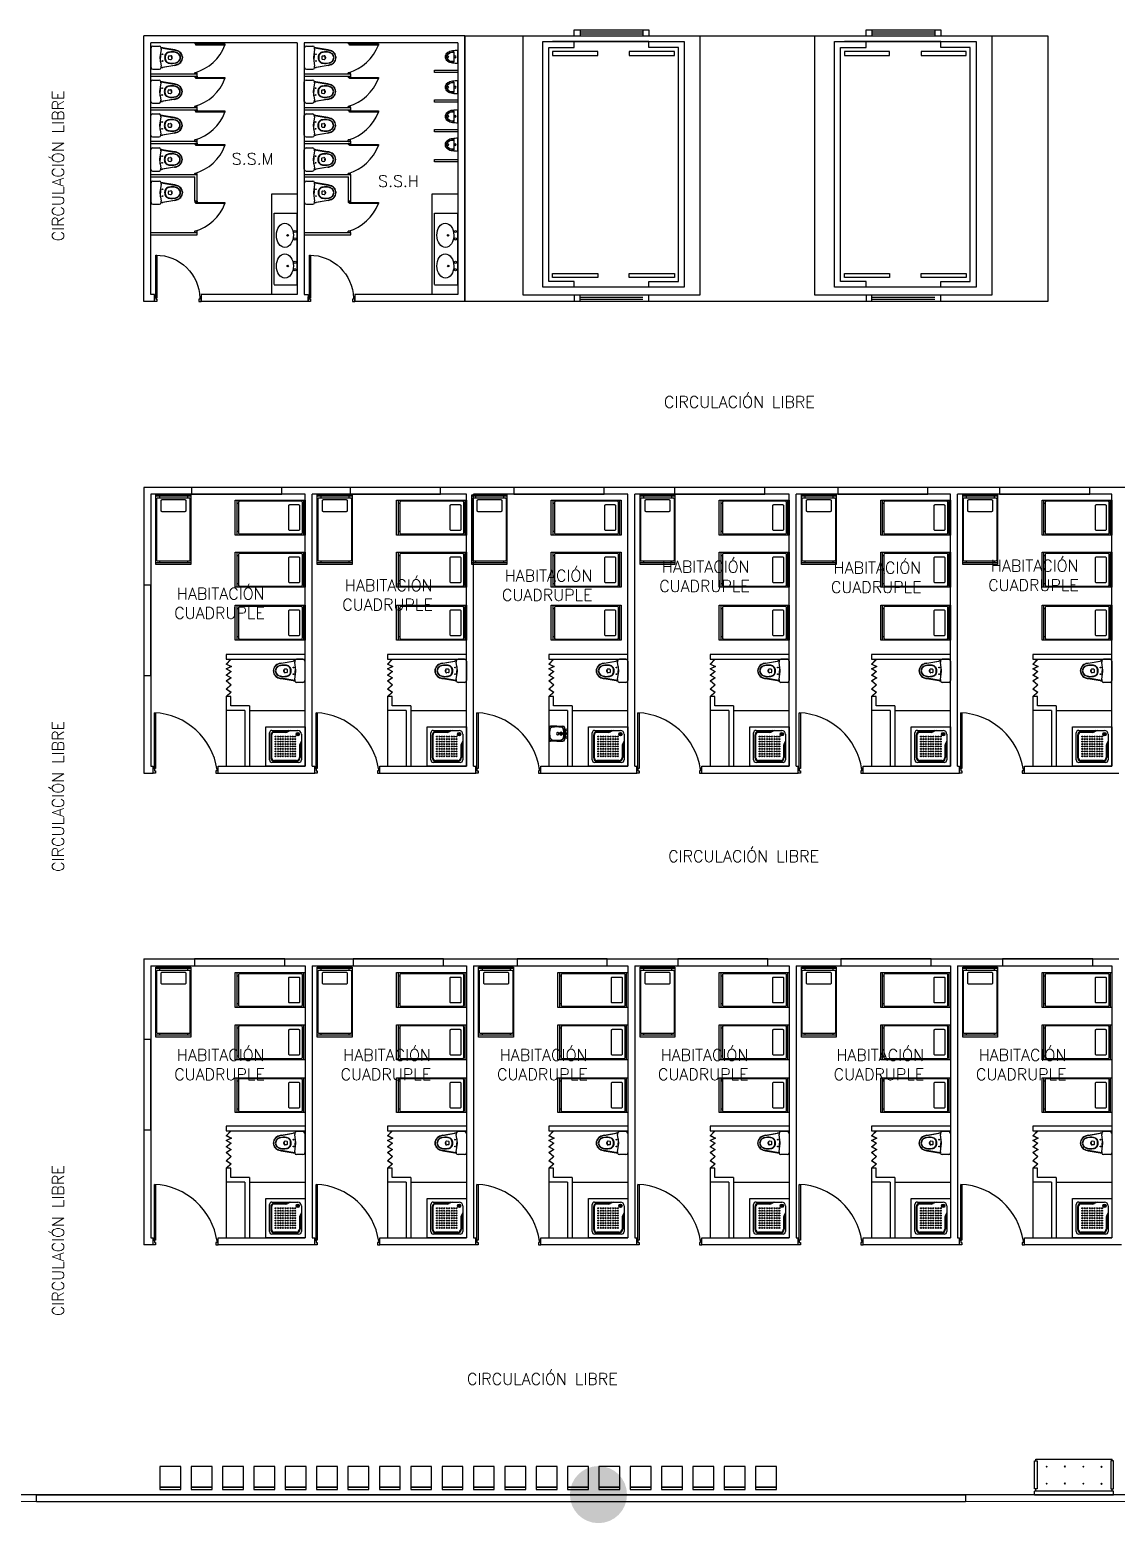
# Model space of a CAD drawing. Header units: metres. Extents: x -24 to 527, y -154 to 95.
# Drawn here: x 142.33 to 165.71, y -107.07 to -74.93 of the extents above; entities that cross this region are included whole.
import ezdxf

# ---------------------------------------------------------------- set-up
doc = ezdxf.new("R2010")
doc.units = ezdxf.units.M
doc.header["$MEASUREMENT"] = 0
doc.layers.add('a_sh_aparatos', color=4, linetype='Continuous', lineweight=18)
doc.layers.add('EQUIPO', color=1, linetype='Continuous', lineweight=0)
for name, color, linetype in [('ALMACEN', 10, 'Continuous'), ('AN-TEXTO', 3, 'Continuous'), ('AR-ASCENSOR', 4, 'Continuous'), ('AR-MOBILIRIO', 1, 'Continuous'), ('AR-MUROS', 6, 'Continuous'), ('AR-PUERTAS', 2, 'Continuous'), ('AR-VENTANAS', 2, 'Continuous'), ('S.H.', 2, 'Continuous'), ('Sanitarios', 2, 'Continuous')]:
    doc.layers.add(name, color=color, linetype=linetype)
doc.styles.add('REGULAR-2.5', font='romans.shx', dxfattribs={"height": 2.5})

# ---------------------------------------------------------------- blocks, each defined once
blk = doc.blocks.new('AR-ASCENSOR 2')
at = {"layer": 'AR-ASCENSOR'}
for p, q in [((-2, 0.3), (1.8, 0.3)), ((-1.7, 0.6), (-1.7, 0.3)), ((-1.7, 0.5), (1.5, 0.5)), ((-1.7, 0.4), (1.5, 0.4)), ((1.5, 0.6), (1.5, 0.3)), ((-1.7, -13.2), (-1.7, -12.9)), ((-1.7, -13), (1.5, -13)), ((-1.7, -13.1), (1.5, -13.1))]:
    blk.add_line(p, q, dxfattribs=at)
for points in [[(-2, -12.9), (-4.6, -12.9), (-4.6, 0.3), (-2, 0.3), (-2, 0.6), (1.8, 0.6), (1.8, 0.3), (4.4, 0.3), (4.4, -12.9), (1.8, -12.9)], [(-3.6, 0), (3.6, 0), (3.6, -12.5), (-3.6, -12.5)], [(-3.1, -0.5), (-3.1, -0.7), (-0.8, -0.7), (-0.8, -0.5)], [(0.8, -0.5), (0.8, -0.7), (3.1, -0.7), (3.1, -0.5)], [(-3.1, -11.8), (-0.8, -11.8), (-0.8, -12), (-3.1, -12)], [(0.8, -11.8), (3.1, -11.8), (3.1, -12), (0.8, -12)]]:
    blk.add_lwpolyline(points, close=True, dxfattribs=at)
for points in [[(-2, -12.5), (-2, -12.2), (-3.3, -12.2), (-3.3, -0.3), (-2, -0.3), (-2, 0)], [(1.8, -12.5), (1.8, -12.2), (3.3, -12.2), (3.3, -0.3), (1.8, -0.3), (1.8, 0), (-3.1, 0)], [(-2, -12.9), (-2, -13.2), (1.8, -13.2), (1.8, -12.9)]]:
    blk.add_lwpolyline(points, dxfattribs=at)
blk = doc.blocks.new('31643339')
at = {"layer": 'AR-MOBILIRIO'}
for p, q in [((0.038, 0.5), (0.038, -0.5)), ((1.95, 0.5), (1.95, -0.5)), ((0.038, 0.4), (0.087, 0.4)), ((1.9, 0.4), (1.95, 0.4)), ((0.038, -0.4), (0.087, -0.4)), ((1.9, -0.4), (1.95, -0.4))]:
    blk.add_line(p, q, dxfattribs=at)
blk.add_lwpolyline([(0, -0.5), (0, 0.5), (2, 0.5), (2, -0.5)], close=True, dxfattribs=at)
for points in [[(1.87, 0.475, -0.414214), (1.9, 0.445), (1.9, -0.445, -0.414214), (1.87, -0.475), (0.117, -0.475, -0.414214), (0.087, -0.445), (0.087, 0.445, -0.414214), (0.117, 0.475)], [(0.15, -0.332, 0.414214), (0.18, -0.362), (0.447, -0.362, 0.414214), (0.477, -0.332), (0.477, 0.333, 0.414214), (0.447, 0.363), (0.18, 0.363, 0.414214), (0.15, 0.333)]]:
    blk.add_lwpolyline(points, format="xyb", close=True, dxfattribs=at)
blk = doc.blocks.new('AR-PUERTA 2')
at = {"layer": 'AR-PUERTAS', "linetype": 'Continuous'}
for points in [[(-1.354, -0.058), (-1.354, -0.008), (-1.329, -0.008), (-1.329, 0.042), (-1.379, 0.042), (-1.379, -0.058)], [(-0.029, -0.008), (-0.029, 0.042), (0.021, 0.042), (0.021, -0.058), (-0.004, -0.058), (-0.004, -0.008)], [(-0.004, -0.058), (-0.004, -1.258), (-0.029, -1.258), (-0.029, -0.058)]]:
    blk.add_lwpolyline(points, close=True, dxfattribs=at)
blk.add_arc((0.061, 0.169), 1.428, 188.1236, 267.3924, dxfattribs=at)
blk = doc.blocks.new('silla')
for points in [[(-0.225, -0.023), (0.225, -0.023), (0.225, 0.023), (-0.225, 0.023)], [(-0.225, -0.473), (0.225, -0.473), (0.225, -0.023), (-0.225, -0.023)]]:
    blk.add_lwpolyline(points, close=True)
blk = doc.blocks.new('*U139')
at = {"layer": 'AR-MOBILIRIO', "rotation": 90}
blk.add_blockref('silla', (-0.225, 0), dxfattribs=at)
blk = doc.blocks.new('*U140')
at = {"layer": 'AR-MUROS', "color": 0, "linetype": 'ByBlock', "lineweight": -2}
for p in [(0, 12.825), (0, 12.15), (0, 11.475), (0, 10.8), (0, 10.125), (0, 9.45), (0, 8.775), (0, 8.1), (0, 7.425), (0, 6.75), (0, 6.075), (0, 5.4), (0, 4.725), (0, 4.05), (0, 3.375), (0, 2.7), (0, 2.025), (0, 1.35), (0, 0.675), (0, 0)]:
    blk.add_blockref('*U139', p, dxfattribs=at)
blk = doc.blocks.new('AR-PUERTA 1')
at = {"layer": 'AR-PUERTAS', "linetype": 'Continuous'}
for points in [[(0.954, 0.033), (0.954, 0.958), (0.929, 0.958), (0.929, 0.033)], [(0.004, 0.058), (0.004, 0.008), (0.029, 0.008), (0.029, -0.042), (-0.021, -0.042), (-0.021, 0.058)], [(0.929, 0.008), (0.929, -0.042), (0.979, -0.042), (0.979, 0.058), (0.954, 0.058), (0.954, 0.008)]]:
    blk.add_lwpolyline(points, close=True, dxfattribs=at)
blk.add_arc((0.954, 0.008), 0.949, 89.9989, 178.4932, dxfattribs=at)
blk = doc.blocks.new('AR-PUERTA DE BAÑOS')
at = {"layer": 'AR-PUERTAS', "linetype": 'Continuous'}
for p, q in [((1106.12, 652.977), (1106.17, 652.977)), ((1106.12, 652.977), (1106.12, 652.952)), ((1106.17, 652.952), (1106.12, 652.952)), ((1106.17, 652.977), (1106.17, 652.952)), ((1106.17, 652.33), (1106.12, 652.33)), ((1106.12, 652.305), (1106.12, 652.33)), ((1106.12, 652.305), (1106.17, 652.305)), ((1106.17, 652.305), (1106.17, 652.33))]:
    blk.add_line(p, q, dxfattribs=at)
blk.add_lwpolyline([(1106.145, 652.952), (1106.768, 652.952), (1106.768, 652.927), (1106.145, 652.927)], close=True, dxfattribs=at)
blk.add_arc((1105.848, 653.275), 0.983, 286.0894, 339.29, dxfattribs=at)
blk = doc.blocks.new('mueb')
at = {"layer": 'AR-MOBILIRIO'}
for p, q in [((354.197, 187.284), (354.197, 187.21)), ((355.897, 187.284), (354.197, 187.284)), ((354.197, 187.21), (355.897, 187.21)), ((354.251, 187.161), (354.197, 187.161)), ((354.197, 187.161), (354.197, 186.556)), ((354.224, 187.21), (354.224, 187.161)), ((354.251, 186.556), (354.251, 187.161)), ((354.468, 187.058), (354.444, 187.033)), ((354.468, 187.033), (354.444, 187.058)), ((354.859, 187.058), (354.834, 187.033)), ((354.859, 187.033), (354.834, 187.058)), ((355.232, 187.033), (355.257, 187.058)), ((355.232, 187.058), (355.257, 187.033)), ((355.623, 187.033), (355.647, 187.058)), ((355.623, 187.058), (355.647, 187.033)), ((355.842, 187.161), (355.897, 187.161)), ((355.842, 186.556), (355.842, 187.161)), ((355.87, 187.21), (355.87, 187.161)), ((355.897, 187.284), (355.897, 187.21)), ((355.897, 187.161), (355.897, 186.556)), ((354.197, 186.556), (354.251, 186.556)), ((354.197, 186.556), (354.251, 186.556)), ((354.224, 186.556), (354.224, 186.52)), ((354.224, 186.556), (354.224, 186.52)), ((355.87, 186.52), (354.224, 186.52)), ((354.468, 186.67), (354.444, 186.695)), ((354.468, 186.695), (354.444, 186.67)), ((354.859, 186.695), (354.834, 186.67)), ((354.859, 186.67), (354.834, 186.695)), ((355.232, 186.67), (355.257, 186.695)), ((355.232, 186.695), (355.257, 186.67)), ((355.623, 186.695), (355.647, 186.67)), ((355.623, 186.67), (355.647, 186.695)), ((355.897, 186.556), (355.842, 186.556)), ((355.87, 186.556), (355.87, 186.52))]:
    blk.add_line(p, q, dxfattribs=at)
blk = doc.blocks.new('LAVATORIO2 POZAS')
at = {"layer": 'AR-MOBILIRIO'}
for p, q in [((346.512, 176.233), (346.512, 176.967)), ((346.512, 176.967), (347.012, 176.967)), ((347.012, 175.428), (347.012, 176.967)), ((346.512, 175.433), (346.512, 176.233)), ((346.512, 175.428), (347.012, 175.428))]:
    blk.add_line(p, q, dxfattribs=at)
for centre, radius in [((346.805, 176.492), 0.0161), ((346.964, 176.575), 0.0226), ((346.964, 176.415), 0.0226), ((346.808, 175.832), 0.0161), ((346.964, 175.913), 0.0226), ((346.964, 175.753), 0.0226)]:
    blk.add_circle(centre, radius, dxfattribs=at)
for centre in [(346.746, 176.495), (346.746, 175.833)]:
    blk.add_ellipse(centre, major_axis=(-0.002, 0.261), ratio=0.699963, dxfattribs=at)
blk = doc.blocks.new('1p-toppiece')
at = {"layer": 'AR-MOBILIRIO'}
for p, q in [((-0.532, 0.174), (-0.265, 0.22)), ((-0.232, 0.219), (-0.531, 0.169)), ((-0.485, 0.003), (-0.485, 0.003)), ((-0.485, 0.003), (-0.485, 0.003)), ((-0.485, 0.003), (-0.485, 0.003)), ((-0.485, 0.003), (-0.485, 0.003)), ((-0.485, 0.003), (-0.485, 0.003)), ((-0.485, 0.003), (-0.485, 0.003)), ((-0.485, 0.003), (-0.485, 0.003)), ((-0.485, 0.003), (-0.485, 0.003)), ((-0.406, 0.039), (-0.443, 0.044)), ((-0.232, 0.22), (-0.232, 0.195)), ((-0.205, 0.008), (-0.232, 0.195)), ((-0.218, 0.098), (-0.218, 0.003)), ((-0.218, -0.093), (-0.218, 0.003)), ((-0.047, 0.26), (-0.192, 0.26)), ((-0.007, 0.22), (-0.007, -0.214)), ((-0.532, -0.169), (-0.265, -0.215)), ((-0.232, -0.214), (-0.531, -0.163)), ((-0.406, -0.034), (-0.443, -0.039)), ((-0.232, -0.189), (-0.205, -0.003)), ((-0.232, -0.189), (-0.232, -0.214)), ((-0.047, -0.254), (-0.192, -0.254))]:
    blk.add_line(p, q, dxfattribs=at)
blk.add_lwpolyline([(-0.467, -0.009, 0.139005), (-0.464, -0.009, 0.107089), (-0.461, -0.006, 0.080212), (-0.46, -0.002, 0.06796), (-0.459, 0.003, 0.06796), (-0.46, 0.007, 0.080212), (-0.461, 0.011, 0.107089), (-0.464, 0.014, 0.139005), (-0.467, 0.015, 0.139005), (-0.47, 0.014, 0.107089), (-0.473, 0.011, 0.080212), (-0.474, 0.007, 0.06796), (-0.475, 0.003, 0.06796), (-0.474, -0.002, 0.080212), (-0.473, -0.006, 0.107089), (-0.47, -0.009, 0.139005)], format="xyb", close=True, dxfattribs=at)
for centre in [(-0.26, 0.078), (-0.26, -0.072)]:
    blk.add_circle(centre, 0.008, dxfattribs=at)
for centre, radius, start, end in [((-0.545, -0.004), 0.165, 137.5273, 177.8064), ((-0.545, 0.009), 0.165, 182.1936, 222.4727), ((-0.545, -0.004), 0.159, 137.1746, 177.7477), ((-0.545, 0.009), 0.159, 182.2523, 222.8254), ((-0.518, -0.034), 0.206, 106.927, 136.493), ((-0.541, -0.003), 0.122, 134.1142, 177.24), ((-0.541, 0.008), 0.122, 182.76, 225.8858), ((-0.518, -0.034), 0.2, 106.5054, 136.1127), ((-0.541, -0.003), 0.115, 133.4423, 177.1285), ((-0.541, 0.008), 0.115, 182.8715, 226.5577), ((-0.519, -0.031), 0.157, 102.7254, 132.8308), ((-0.52, -0.03), 0.15, 101.8667, 132.1155), ((-0.482, -0.117), 0.296, 99.7929, 108.8085), ((-0.482, -0.12), 0.292, 99.5848, 108.4322), ((-0.482, -0.148), 0.279, 90.6669, 104.9929), ((-0.482, -0.156), 0.281, 90.6819, 104.1933), ((-0.474, -0.297), 0.428, 81.7587, 91.4179), ((-0.488, -0.362), 0.487, 81.705, 89.6761), ((-0.434, 0.003), 0.0456, 126.1832, 180), ((-0.434, 0.003), 0.0456, 180, 233.8168), ((-0.447, 0.019), 0.025, 82.2348, 126.1832), ((-0.434, -0.002), 0.123, 44.007, 82.2929), ((-0.431, -0.004), 0.132, 44.3018, 82.295), ((-0.408, 0.024), 0.015, 13.7696, 82.2348), ((-0.495, 0.003), 0.105, 0, 13.7696), ((-0.495, 0.003), 0.105, 346.2304, 0), ((-0.46, 0.006), 0.138, 358.6352, 34.0042), ((-0.46, -0.001), 0.138, 325.9958, 1.3648), ((-0.441, 0.008), 0.132, 357.4666, 37.446), ((-0.441, -0.003), 0.132, 322.554, 2.5334), ((-0.24, 0.073), 0.15, 87.0389, 99.7929), ((-0.192, 0.22), 0.04, 90, 180), ((-0.244, 0.003), 0.04, 351.6776, 8.3142), ((-0.047, 0.22), 0.04, 0, 90), ((-0.518, 0.039), 0.206, 223.507, 253.073), ((-0.518, 0.039), 0.2, 223.8873, 253.4946), ((-0.519, 0.036), 0.157, 227.1692, 257.2746), ((-0.52, 0.036), 0.15, 227.8845, 258.1333), ((-0.482, 0.122), 0.296, 251.1915, 260.2071), ((-0.482, 0.125), 0.292, 251.5678, 260.4152), ((-0.482, 0.153), 0.279, 255.0071, 269.3331), ((-0.482, 0.161), 0.281, 255.8067, 269.3181), ((-0.488, 0.368), 0.487, 270.3239, 278.295), ((-0.474, 0.302), 0.428, 268.5821, 278.2413), ((-0.447, -0.014), 0.025, 233.8168, 277.7652), ((-0.434, 0.007), 0.123, 277.7071, 315.993), ((-0.431, 0.009), 0.132, 277.705, 315.6982), ((-0.408, -0.019), 0.015, 277.7652, 346.2304), ((-0.24, -0.067), 0.15, 260.2071, 272.966), ((-0.192, -0.214), 0.04, 180, 270), ((-0.047, -0.214), 0.04, 270, 360)]:
    blk.add_arc(centre, radius, start, end, dxfattribs=at)
blk = doc.blocks.new('UR-UR')
at = {"layer": 'AR-MOBILIRIO'}
blk.add_line((-0.145, 0), (0.145, 0), dxfattribs=at)
blk.add_circle((0, -0.05), 0.0175, dxfattribs=at)
for centre, radius, start, end in [((1.254, 0.053), 1.4, 182.1803, 186.902), ((0.083, -0.089), 0.22, 186.902, 214.3731), ((-0.105, -0.111), 0.025, 96.1787, 179.6284), ((0, -1.08), 1, 90, 96.1787), ((-0.08, -0.108), 0.025, 94.7005, 178.5474), ((0.055, -0.112), 0.16, 178.5474, 216.6603), ((0.04, -0.12), 0.14, 170.4634, 186.3292), ((0, -0.124), 0.1, 186.3292, 270), ((0, -0.145), 0.12, 214.3731, 270), ((-0.049, -0.105), 0.05, 162.6845, 170.4634), ((0, -0.155), 0.09, 215.476, 270), ((0, -0.225), 0.025, 90, 170.5862), ((0, -1.08), 1, 83.8213, 90), ((0, -0.124), 0.1, 270, 353.6708), ((0, -0.225), 0.025, 9.4138, 90), ((0, -0.155), 0.09, 270, 324.524), ((0, -0.145), 0.12, 270, 325.6269), ((-0.055, -0.112), 0.16, 323.3397, 1.4526), ((0.08, -0.108), 0.025, 1.4526, 85.2995), ((0.049, -0.105), 0.05, 9.5366, 17.3155), ((-0.04, -0.12), 0.14, 353.6708, 9.5366), ((-0.083, -0.089), 0.22, 325.6269, 353.098), ((0.105, -0.111), 0.025, 0.3716, 83.8213), ((-1.254, 0.053), 1.4, 353.098, 357.8197)]:
    blk.add_arc(centre, radius, start, end, dxfattribs=at)
blk = doc.blocks.new('AR-PUERTA ACORDION')
at = {"layer": 'AR-PUERTAS'}
blk.add_lwpolyline([(-0.386, 0.049), (-0.288, -0.046), (-0.235, 0.057), (-0.185, -0.044), (-0.129, 0.054), (-0.046, -0.045), (0.01, 0.056), (0.073, -0.046), (0.158, 0.053), (0.252, -0.046), (0.317, 0.054), (0.41, -0.047), (0.41, -0.054), (0.318, 0.046), (0.253, -0.054), (0.158, 0.046), (0.072, -0.054), (0.01, 0.046), (-0.045, -0.054), (-0.128, 0.046), (-0.185, -0.054), (-0.235, 0.046), (-0.287, -0.054), (-0.39, 0.046)], close=True, dxfattribs=at)
blk = doc.blocks.new('A$C374E0E50')
at = {"layer": 'AR-MOBILIRIO', "ltscale": 0.5}
for p, q in [((0.1, 0), (-0.1, 0)), ((-0.196, -0.276), (-0.196, -0.115)), ((-0.196, -0.276), (-0.196, -0.436)), ((-0.186, -0.276), (-0.186, -0.115)), ((-0.186, -0.276), (-0.186, -0.436)), ((-0.156, -0.075), (-0.015, -0.075)), ((-0.156, -0.085), (-0.015, -0.085)), ((-0.015, -0.05), (-0.1, -0.05)), ((-0.015, -0.025), (-0.015, -0.222)), ((0.015, -0.025), (0.015, -0.222)), ((0.1, -0.05), (0.015, -0.05)), ((0.015, -0.075), (0.156, -0.075)), ((0.015, -0.085), (0.156, -0.085)), ((0.186, -0.276), (0.186, -0.115)), ((0.186, -0.276), (0.186, -0.436)), ((0.196, -0.276), (0.196, -0.115)), ((0.196, -0.276), (0.196, -0.436)), ((-0.156, -0.466), (0.156, -0.466)), ((-0.156, -0.476), (0.156, -0.476))]:
    blk.add_line(p, q, dxfattribs=at)
for centre in [(-0.1, -0.025), (0.1, -0.025)]:
    blk.add_circle(centre, 0.025, dxfattribs=at)
for centre, radius, start, end in [((-0.156, -0.115), 0.04, 90, 180), ((-0.156, -0.115), 0.03, 90, 180), ((0.579, -0.276), 0.75, 171.3003, 188.6997), ((-0.089, -0.173), 0.075, 97.2543, 171.3003), ((-0.003, -0.843), 0.75, 90.8855, 97.2543), ((0, -0.162), 0.038, 113.2496, 246.7504), ((0, -0.25), 0.03, 119.582, 60.418), ((0, -0.162), 0.0275, 123.0557, 236.9443), ((0, -0.025), 0.015, 0, 180), ((0, -0.222), 0.015, 180, 0), ((-0.003, -0.843), 0.75, 82.3964, 88.5935), ((0, -0.162), 0.038, 293.2496, 66.7504), ((0, -0.162), 0.0275, 303.0557, 56.9443), ((0.086, -0.174), 0.075, 8.654, 82.3964), ((0.156, -0.115), 0.04, 0, 90), ((0.156, -0.115), 0.03, 0, 90), ((-0.581, -0.276), 0.75, 351.346, 8.654), ((-0.156, -0.436), 0.04, 180, 270), ((-0.156, -0.436), 0.03, 180, 270), ((-0.089, -0.378), 0.075, 188.6997, 262.7457), ((-0.003, 0.292), 0.75, 262.7457, 270), ((-0.003, 0.292), 0.75, 270, 277.6036), ((0.086, -0.377), 0.075, 277.6036, 351.346), ((0.156, -0.436), 0.03, 269.9651, 0), ((0.156, -0.436), 0.04, 270, 0)]:
    blk.add_arc(centre, radius, start, end, dxfattribs=at)
blk = doc.blocks.new('A$C05366594')
at = {"layer": 'AR-MOBILIRIO', "linetype": 'Continuous'}
for p, q in [((0, 0), (0, 0.72)), ((0, 0.72), (0.72, 0.72)), ((0.068, 0.113), (0.068, 0.608)), ((0.09, 0.563), (0.09, 0.158)), ((0.113, 0.653), (0.585, 0.653)), ((0.367, 0.63), (0.158, 0.63)), ((0.428, 0.653), (0.397, 0.637)), ((0.653, 0.585), (0.653, 0.113)), ((0.72, 0.72), (0.72, 0)), ((0.63, 0.367), (0.63, 0.158)), ((0.653, 0.428), (0.637, 0.397)), ((0.72, 0), (0, 0)), ((0.608, 0.068), (0.113, 0.068)), ((0.563, 0.09), (0.158, 0.09))]:
    blk.add_line(p, q, dxfattribs=at)
at = {"layer": 'AR-MOBILIRIO', "color": 250}
for p, q in [((0.104, 0.563), (0.104, 0.158)), ((0.367, 0.617), (0.158, 0.617)), ((0.458, 0.653), (0.403, 0.625)), ((0.617, 0.367), (0.617, 0.158)), ((0.653, 0.458), (0.625, 0.403)), ((0.563, 0.104), (0.158, 0.104))]:
    blk.add_line(p, q, dxfattribs=at)
at = {"layer": 'AR-MOBILIRIO', "linetype": 'Continuous'}
for centre, major_axis, start_param, end_param in [((0.113, 0.608), (0.0318, 0.0318), 0.785398, 2.356194), ((0.158, 0.563), (0.0477, 0.0477), 0.785398, 2.356194), ((0.367, 0.698), (0.0477, 0.0477), 3.926991, 4.390638), ((0.585, 0.585), (0.0477, 0.0477), 5.497787, 7.068583), ((0.698, 0.367), (-0.0477, 0.0477), 0.321751, 0.785398), ((0.113, 0.113), (-0.0318, 0.0318), 0.785398, 2.356194), ((0.158, 0.158), (-0.0477, 0.0477), 0.785398, 2.356194), ((0.158, 0.158), (-0.0477, 0.0477), 0.785398, 2.356194), ((0.563, 0.158), (0.0477, 0.0477), 3.926991, 5.497787), ((0.608, 0.113), (-0.0318, 0.0318), 2.356194, 3.926991)]:
    blk.add_ellipse(centre, major_axis=major_axis, ratio=1, start_param=start_param, end_param=end_param, dxfattribs=at)
at = {"layer": 'AR-MOBILIRIO', "color": 250}
for centre, major_axis, start_param, end_param in [((0.158, 0.563), (-0.0382, 0.0382), -0.785398, 0.785398), ((0.18, 0.54), (-0.00636, 0.00636), -0.785398, 5.497787), ((0.225, 0.54), (0.00636, 0.00636), 0.785398, 7.068583), ((0.27, 0.54), (0.00636, 0.00636), 0.785398, 7.068583), ((0.315, 0.54), (-0.00636, 0.00636), -0.785398, 5.497787), ((0.36, 0.54), (-0.00636, 0.00636), -0.785398, 5.497787), ((0.367, 0.698), (0.0573, 0.0573), 3.926991, 4.390638), ((0.405, 0.54), (-0.00636, 0.00636), -0.785398, 5.497787), ((0.45, 0.54), (0.00636, 0.00636), 0.785398, 7.068583), ((0.495, 0.54), (0.00636, 0.00636), 0.785398, 7.068583), ((0.54, 0.54), (-0.00636, 0.00636), -0.785398, 5.497787), ((0.585, 0.585), (0.0223, 0.0223), 0.785398, 7.068583), ((0.585, 0.585), (-0.00955, 0.00955), -0.785398, 5.497787), ((0.576, 0.585), (0.00286, 0.00286), 0.785398, 7.068583), ((0.581, 0.592), (0.00286, 0.00286), 0.785398, 7.068583), ((0.581, 0.578), (0.00286, 0.00286), 0.785398, 7.068583), ((0.589, 0.592), (0.00286, 0.00286), 0.785398, 7.068583), ((0.589, 0.578), (0.00286, 0.00286), 0.785398, 7.068583), ((0.594, 0.585), (0.00286, 0.00286), 0.785398, 7.068583), ((0.18, 0.495), (-0.00636, 0.00636), -0.785398, 5.497787), ((0.18, 0.45), (-0.00636, 0.00636), -0.785398, 5.497787), ((0.18, 0.405), (-0.00636, 0.00636), -0.785398, 5.497787), ((0.18, 0.36), (-0.00636, 0.00636), -0.785398, 5.497787), ((0.18, 0.315), (-0.00636, 0.00636), -0.785398, 5.497787), ((0.18, 0.27), (-0.00636, 0.00636), -0.785398, 5.497787), ((0.225, 0.495), (0.00636, 0.00636), 0.785398, 7.068583), ((0.225, 0.45), (0.00636, 0.00636), 0.785398, 7.068583), ((0.225, 0.405), (0.00636, 0.00636), 0.785398, 7.068583), ((0.225, 0.36), (0.00636, 0.00636), 0.785398, 7.068583), ((0.225, 0.315), (0.00636, 0.00636), 0.785398, 7.068583), ((0.225, 0.27), (0.00636, 0.00636), 0.785398, 7.068583), ((0.27, 0.495), (0.00636, 0.00636), 0.785398, 7.068583), ((0.27, 0.45), (0.00636, 0.00636), 0.785398, 7.068583), ((0.27, 0.405), (0.00636, 0.00636), 0.785398, 7.068583), ((0.27, 0.36), (0.00636, 0.00636), 0.785398, 7.068583), ((0.27, 0.315), (0.00636, 0.00636), 0.785398, 7.068583), ((0.27, 0.27), (0.00636, 0.00636), 0.785398, 7.068583), ((0.315, 0.495), (-0.00636, 0.00636), -0.785398, 5.497787), ((0.315, 0.45), (-0.00636, 0.00636), -0.785398, 5.497787), ((0.315, 0.36), (-0.00636, 0.00636), -0.785398, 5.497787), ((0.315, 0.315), (-0.00636, 0.00636), -0.785398, 5.497787), ((0.315, 0.27), (-0.00636, 0.00636), -0.785398, 5.497787), ((0.315, 0.405), (-0.00636, 0.00636), -0.785398, 5.497787), ((0.36, 0.495), (-0.00636, 0.00636), -0.785398, 5.497787), ((0.36, 0.45), (-0.00636, 0.00636), -0.785398, 5.497787), ((0.36, 0.405), (-0.00636, 0.00636), -0.785398, 5.497787), ((0.36, 0.36), (-0.00636, 0.00636), -0.785398, 5.497787), ((0.36, 0.315), (-0.00636, 0.00636), -0.785398, 5.497787), ((0.36, 0.27), (-0.00636, 0.00636), -0.785398, 5.497787), ((0.405, 0.495), (-0.00636, 0.00636), -0.785398, 5.497787), ((0.405, 0.45), (-0.00636, 0.00636), -0.785398, 5.497787), ((0.405, 0.405), (-0.00636, 0.00636), -0.785398, 5.497787), ((0.405, 0.36), (-0.00636, 0.00636), -0.785398, 5.497787), ((0.405, 0.315), (-0.00636, 0.00636), -0.785398, 5.497787), ((0.405, 0.27), (-0.00636, 0.00636), -0.785398, 5.497787), ((0.45, 0.495), (0.00636, 0.00636), 0.785398, 7.068583), ((0.45, 0.45), (0.00636, 0.00636), 0.785398, 7.068583), ((0.45, 0.405), (0.00636, 0.00636), 0.785398, 7.068583), ((0.45, 0.36), (0.00636, 0.00636), 0.785398, 7.068583), ((0.45, 0.315), (0.00636, 0.00636), 0.785398, 7.068583), ((0.45, 0.27), (0.00636, 0.00636), 0.785398, 7.068583), ((0.495, 0.495), (0.00636, 0.00636), 0.785398, 7.068583), ((0.495, 0.45), (0.00636, 0.00636), 0.785398, 7.068583), ((0.495, 0.405), (0.00636, 0.00636), 0.785398, 7.068583), ((0.495, 0.36), (0.00636, 0.00636), 0.785398, 7.068583), ((0.495, 0.315), (0.00636, 0.00636), 0.785398, 7.068583), ((0.495, 0.27), (0.00636, 0.00636), 0.785398, 7.068583), ((0.54, 0.495), (-0.00636, 0.00636), -0.785398, 5.497787), ((0.54, 0.45), (-0.00636, 0.00636), -0.785398, 5.497787), ((0.54, 0.36), (-0.00636, 0.00636), -0.785398, 5.497787), ((0.54, 0.315), (-0.00636, 0.00636), -0.785398, 5.497787), ((0.54, 0.27), (-0.00636, 0.00636), -0.785398, 5.497787), ((0.54, 0.405), (-0.00636, 0.00636), -0.785398, 5.497787), ((0.698, 0.367), (-0.0573, 0.0573), 0.321751, 0.785398), ((0.158, 0.158), (-0.0382, 0.0382), 0.785398, 2.356194), ((0.158, 0.158), (0.0382, 0.0382), 2.356194, 3.926991), ((0.18, 0.225), (-0.00636, 0.00636), -0.785398, 5.497787), ((0.18, 0.18), (-0.00636, 0.00636), -0.785398, 5.497787), ((0.225, 0.225), (0.00636, 0.00636), 0.785398, 7.068583), ((0.225, 0.18), (0.00636, 0.00636), 0.785398, 7.068583), ((0.27, 0.225), (0.00636, 0.00636), 0.785398, 7.068583), ((0.27, 0.18), (0.00636, 0.00636), 0.785398, 7.068583), ((0.315, 0.225), (-0.00636, 0.00636), -0.785398, 5.497787), ((0.315, 0.18), (-0.00636, 0.00636), -0.785398, 5.497787), ((0.36, 0.225), (-0.00636, 0.00636), -0.785398, 5.497787), ((0.36, 0.18), (-0.00636, 0.00636), -0.785398, 5.497787), ((0.405, 0.225), (-0.00636, 0.00636), -0.785398, 5.497787), ((0.405, 0.18), (-0.00636, 0.00636), -0.785398, 5.497787), ((0.45, 0.225), (0.00636, 0.00636), 0.785398, 7.068583), ((0.45, 0.18), (0.00636, 0.00636), 0.785398, 7.068583), ((0.495, 0.225), (0.00636, 0.00636), 0.785398, 7.068583), ((0.495, 0.18), (0.00636, 0.00636), 0.785398, 7.068583), ((0.54, 0.225), (-0.00636, 0.00636), -0.785398, 5.497787), ((0.54, 0.18), (-0.00636, 0.00636), -0.785398, 5.497787), ((0.563, 0.158), (0.0382, 0.0382), 3.926991, 5.497787)]:
    blk.add_ellipse(centre, major_axis=major_axis, ratio=1, start_param=start_param, end_param=end_param, dxfattribs=at)

msp = doc.modelspace()

# ---------------------------------------------------------------- hatches: boundary and pattern name
at = {"layer": 'AR-PUERTAS'}
h = msp.add_hatch(color=256, dxfattribs=at)
h.dxf.hatch_style = 1
h.paths.add_polyline_path([(153.952, -106.453, 1), (155.181, -106.453, 1)])

# ---------------------------------------------------------------- linework, layer by layer
at = {"layer": 'AR-MUROS'}
for p, q in [((144.778, -80.776), (144.778, -75.057)), ((144.928, -80.626), (144.928, -75.207)), ((144.928, -75.879), (145.928, -75.879)), ((144.928, -75.929), (145.928, -75.929)), ((145.928, -75.929), (145.928, -75.879)), ((148.233, -75.879), (149.233, -75.879)), ((148.233, -75.929), (149.233, -75.929)), ((149.233, -75.929), (149.233, -75.879)), ((144.928, -76.601), (145.928, -76.601)), ((144.928, -76.651), (145.928, -76.651)), ((145.928, -76.651), (145.928, -76.601)), ((148.233, -76.601), (149.233, -76.601)), ((148.233, -76.651), (149.233, -76.651)), ((149.233, -76.651), (149.233, -76.601)), ((144.928, -77.323), (145.928, -77.323)), ((144.928, -77.373), (145.928, -77.373)), ((145.928, -77.373), (145.928, -77.323)), ((148.233, -77.323), (149.233, -77.323)), ((148.233, -77.373), (149.233, -77.373)), ((149.233, -77.373), (149.233, -77.323)), ((144.928, -78.044), (145.928, -78.044)), ((145.928, -78.094), (145.928, -78.044)), ((148.233, -78.044), (149.233, -78.044)), ((149.233, -78.094), (149.233, -78.044)), ((144.928, -78.094), (145.878, -78.094)), ((145.878, -78.619), (145.878, -78.094)), ((145.928, -78.619), (145.928, -78.094)), ((148.233, -78.094), (149.183, -78.094)), ((149.183, -78.619), (149.183, -78.094)), ((149.233, -78.619), (149.233, -78.094)), ((144.928, -79.29), (145.928, -79.29)), ((144.928, -79.34), (145.928, -79.34)), ((145.928, -79.34), (145.928, -79.29)), ((148.233, -79.29), (149.233, -79.29)), ((148.233, -79.34), (149.233, -79.34)), ((149.233, -79.34), (149.233, -79.29)), ((144.778, -84.776), (144.778, -90.926)), ((183.134, -84.776), (144.778, -84.776)), ((144.928, -84.926), (144.928, -90.776)), ((146.552, -89.276), (146.552, -89.576)), ((146.652, -89.276), (146.552, -89.276)), ((146.652, -89.476), (146.652, -89.276)), ((150.026, -89.276), (150.026, -89.576)), ((150.126, -89.276), (150.026, -89.276)), ((150.126, -89.476), (150.126, -89.276)), ((153.499, -89.276), (153.499, -89.576)), ((153.599, -89.276), (153.499, -89.276)), ((153.599, -89.476), (153.599, -89.276)), ((156.972, -89.276), (156.972, -89.576)), ((157.072, -89.276), (156.972, -89.276)), ((157.072, -89.476), (157.072, -89.276)), ((160.445, -89.276), (160.445, -89.576)), ((160.545, -89.276), (160.445, -89.276)), ((160.545, -89.476), (160.545, -89.276)), ((163.919, -89.276), (163.919, -89.576)), ((164.019, -89.276), (163.919, -89.276)), ((164.019, -89.476), (164.019, -89.276)), ((146.552, -89.576), (146.552, -90.776)), ((146.952, -89.576), (146.952, -90.776)), ((147.052, -89.476), (147.052, -90.776)), ((150.026, -89.576), (150.026, -90.776)), ((150.425, -89.576), (150.425, -90.776)), ((150.525, -89.476), (150.525, -90.776)), ((153.499, -89.576), (153.499, -90.776)), ((153.898, -89.576), (153.898, -90.776)), ((153.998, -89.476), (153.998, -90.776)), ((156.972, -89.576), (156.972, -90.776)), ((157.371, -89.576), (157.371, -90.776)), ((157.471, -89.476), (157.471, -90.776)), ((160.445, -89.576), (160.445, -90.776)), ((160.845, -89.576), (160.845, -90.776)), ((160.945, -89.476), (160.945, -90.776)), ((163.919, -89.576), (163.919, -90.776)), ((164.318, -89.576), (164.318, -90.776)), ((164.418, -89.476), (164.418, -90.776)), ((144.778, -94.926), (144.778, -101.076)), ((144.928, -95.076), (144.928, -100.926)), ((146.552, -99.426), (146.552, -99.726)), ((146.652, -99.426), (146.552, -99.426)), ((146.652, -99.626), (146.652, -99.426)), ((150.026, -99.426), (150.026, -99.726)), ((150.126, -99.426), (150.026, -99.426)), ((150.126, -99.626), (150.126, -99.426)), ((153.499, -99.426), (153.499, -99.726)), ((153.599, -99.426), (153.499, -99.426)), ((153.599, -99.626), (153.599, -99.426)), ((156.972, -99.426), (156.972, -99.726)), ((157.072, -99.426), (156.972, -99.426)), ((157.072, -99.626), (157.072, -99.426)), ((160.445, -99.426), (160.445, -99.726)), ((160.545, -99.426), (160.445, -99.426)), ((160.545, -99.626), (160.545, -99.426)), ((163.919, -99.426), (163.919, -99.726)), ((164.019, -99.426), (163.919, -99.426)), ((164.019, -99.626), (164.019, -99.426)), ((146.552, -99.726), (146.552, -100.926)), ((146.952, -99.726), (146.952, -100.926)), ((147.052, -99.626), (147.052, -100.926)), ((150.026, -99.726), (150.026, -100.926)), ((150.425, -99.726), (150.425, -100.926)), ((150.525, -99.626), (150.525, -100.926)), ((153.499, -99.726), (153.499, -100.926)), ((153.898, -99.726), (153.898, -100.926)), ((153.998, -99.626), (153.998, -100.926)), ((156.972, -99.726), (156.972, -100.926)), ((157.371, -99.726), (157.371, -100.926)), ((157.471, -99.626), (157.471, -100.926)), ((160.445, -99.726), (160.445, -100.926)), ((160.845, -99.726), (160.845, -100.926)), ((160.945, -99.626), (160.945, -100.926)), ((163.919, -99.726), (163.919, -100.926)), ((164.318, -99.726), (164.318, -100.926)), ((164.418, -99.626), (164.418, -100.926))]:
    msp.add_line(p, q, dxfattribs=at)
for points in [[(151.687, -75.057), (144.778, -75.057)], [(151.687, -75.057), (151.687, -80.776)], [(148.083, -75.207), (144.928, -75.207)], [(148.233, -75.207), (148.233, -80.626), (148.319, -80.626), (148.319, -80.776), (147.995, -80.776), (146.013, -80.776)], [(148.083, -75.207), (148.083, -80.626), (147.995, -80.626), (146.013, -80.626)], [(151.537, -75.207), (148.233, -75.207)], [(151.537, -75.207), (151.537, -80.626)], [(151.537, -75.847), (151.037, -75.847), (151.037, -75.797), (151.537, -75.797)], [(151.537, -76.487), (151.037, -76.487), (151.037, -76.437), (151.537, -76.437)], [(151.537, -77.127), (151.037, -77.127), (151.037, -77.077), (151.537, -77.077)], [(151.537, -77.767), (151.037, -77.767), (151.037, -77.717), (151.537, -77.717)], [(145.928, -78.619), (145.878, -78.619)], [(148.083, -80.626), (147.533, -80.626), (147.533, -78.458), (148.083, -78.458)], [(149.233, -78.619), (149.183, -78.619)], [(151.537, -80.626), (150.987, -80.626), (150.987, -78.458), (151.537, -78.458)], [(145.013, -80.626), (144.928, -80.626)], [(145.013, -80.776), (145.013, -80.626)], [(146.013, -80.626), (146.013, -80.776)], [(151.537, -80.626), (149.319, -80.626)], [(149.319, -80.626), (149.319, -80.776)], [(145.013, -80.776), (144.778, -80.776)], [(151.687, -80.776), (149.319, -80.776)], [(164.237, -84.776), (144.778, -84.776)], [(148.252, -84.926), (144.928, -84.926)], [(146.382, -90.776), (148.252, -90.776), (148.252, -84.926)], [(151.725, -84.926), (148.402, -84.926)], [(148.402, -90.776), (148.402, -84.926)], [(149.862, -90.776), (151.725, -90.776), (151.725, -84.926)], [(155.198, -84.926), (151.875, -84.926)], [(151.875, -90.776), (151.875, -84.926)], [(153.326, -90.776), (155.198, -90.776), (155.198, -84.926)], [(158.671, -84.926), (155.348, -84.926)], [(155.348, -90.776), (155.348, -84.926)], [(156.79, -90.776), (158.671, -90.776), (158.671, -84.926)], [(162.145, -84.926), (158.821, -84.926)], [(158.821, -90.776), (158.821, -84.926)], [(160.263, -90.776), (162.145, -90.776), (162.145, -84.926)], [(165.618, -84.926), (162.295, -84.926)], [(162.295, -90.776), (162.295, -84.926)], [(163.739, -90.776), (165.618, -90.776), (165.618, -84.926)], [(148.252, -88.376), (146.552, -88.376), (146.552, -88.476), (148.252, -88.476)], [(151.725, -88.376), (150.026, -88.376), (150.026, -88.476), (151.725, -88.476)], [(155.198, -88.376), (153.499, -88.376), (153.499, -88.476), (155.198, -88.476)], [(158.671, -88.376), (156.972, -88.376), (156.972, -88.476), (158.671, -88.476)], [(162.145, -88.376), (160.445, -88.376), (160.445, -88.476), (162.145, -88.476)], [(165.618, -88.376), (163.919, -88.376), (163.919, -88.476), (165.618, -88.476)], [(146.952, -89.576), (146.552, -89.576)], [(147.052, -89.476), (146.652, -89.476)], [(147.052, -89.576), (148.252, -89.576)], [(150.425, -89.576), (150.026, -89.576)], [(150.525, -89.476), (150.126, -89.476)], [(150.525, -89.576), (151.725, -89.576)], [(153.898, -89.576), (153.499, -89.576)], [(153.998, -89.476), (153.599, -89.476)], [(153.998, -89.576), (155.198, -89.576)], [(157.371, -89.576), (156.972, -89.576)], [(157.471, -89.476), (157.072, -89.476)], [(157.471, -89.576), (158.671, -89.576)], [(160.845, -89.576), (160.445, -89.576)], [(160.945, -89.476), (160.545, -89.476)], [(160.945, -89.576), (162.145, -89.576)], [(164.318, -89.576), (163.919, -89.576)], [(164.418, -89.476), (164.019, -89.476)], [(164.418, -89.576), (165.618, -89.576)], [(228.568, -89.789), (228.568, -106.605), (140.628, -106.606)], [(144.778, -90.926), (144.982, -90.926)], [(144.928, -90.776), (144.982, -90.776)], [(144.982, -90.926), (144.982, -90.776)], [(146.382, -90.926), (146.382, -90.776)], [(146.382, -90.926), (148.402, -90.926)], [(148.402, -90.776), (148.462, -90.776)], [(148.402, -90.926), (148.462, -90.926)], [(148.462, -90.926), (148.462, -90.776)], [(149.862, -90.926), (149.862, -90.776)], [(149.862, -90.926), (151.875, -90.926)], [(151.875, -90.776), (151.926, -90.776)], [(151.875, -90.926), (151.926, -90.926)], [(151.926, -90.926), (151.926, -90.776)], [(153.326, -90.926), (153.326, -90.776)], [(153.326, -90.926), (155.348, -90.926)], [(155.348, -90.776), (155.39, -90.776)], [(155.348, -90.926), (155.39, -90.926)], [(155.39, -90.926), (155.39, -90.776)], [(156.79, -90.926), (156.79, -90.776)], [(156.79, -90.926), (158.821, -90.926)], [(158.821, -90.776), (158.863, -90.776)], [(158.821, -90.926), (158.863, -90.926)], [(158.863, -90.926), (158.863, -90.776)], [(160.263, -90.926), (160.263, -90.776)], [(160.263, -90.926), (162.295, -90.926)], [(162.295, -90.776), (162.339, -90.776)], [(162.295, -90.926), (162.339, -90.926)], [(162.339, -90.926), (162.339, -90.776)], [(163.739, -90.926), (163.739, -90.776)], [(163.739, -90.926), (165.768, -90.926)], [(144.778, -94.926), (148.402, -94.926)], [(144.928, -95.076), (148.252, -95.076), (148.252, -100.926)], [(148.402, -94.926), (151.875, -94.926)], [(148.402, -95.076), (148.402, -100.926)], [(148.402, -95.076), (151.725, -95.076), (151.725, -100.926)], [(151.875, -94.926), (155.348, -94.926)], [(151.875, -95.076), (151.875, -100.926)], [(151.875, -95.076), (155.198, -95.076), (155.198, -100.926)], [(155.348, -94.926), (158.821, -94.926)], [(155.348, -95.076), (155.348, -100.926)], [(155.348, -95.076), (158.671, -95.076), (158.671, -100.926)], [(158.821, -94.926), (162.295, -94.926)], [(158.821, -95.076), (158.821, -100.926)], [(158.821, -95.076), (162.145, -95.076), (162.145, -100.926)], [(162.295, -94.926), (165.768, -94.926)], [(162.295, -95.076), (162.295, -100.926)], [(162.295, -95.076), (165.618, -95.076), (165.618, -100.926)], [(148.252, -98.526), (146.552, -98.526), (146.552, -98.626), (148.252, -98.626)], [(151.725, -98.526), (150.026, -98.526), (150.026, -98.626), (151.725, -98.626)], [(155.198, -98.526), (153.499, -98.526), (153.499, -98.626), (155.198, -98.626)], [(158.671, -98.526), (156.972, -98.526), (156.972, -98.626), (158.671, -98.626)], [(162.145, -98.526), (160.445, -98.526), (160.445, -98.626), (162.145, -98.626)], [(165.618, -98.526), (163.919, -98.526), (163.919, -98.626), (165.618, -98.626)], [(146.952, -99.726), (146.552, -99.726)], [(147.052, -99.626), (146.652, -99.626)], [(147.052, -99.726), (148.252, -99.726)], [(150.425, -99.726), (150.026, -99.726)], [(150.525, -99.626), (150.126, -99.626)], [(150.525, -99.726), (151.725, -99.726)], [(153.898, -99.726), (153.499, -99.726)], [(153.998, -99.626), (153.599, -99.626)], [(153.998, -99.726), (155.198, -99.726)], [(157.371, -99.726), (156.972, -99.726)], [(157.471, -99.626), (157.072, -99.626)], [(157.471, -99.726), (158.671, -99.726)], [(160.845, -99.726), (160.445, -99.726)], [(160.945, -99.626), (160.545, -99.626)], [(160.945, -99.726), (162.145, -99.726)], [(164.318, -99.726), (163.919, -99.726)], [(164.418, -99.626), (164.019, -99.626)], [(164.418, -99.726), (165.618, -99.726)], [(144.982, -101.076), (144.778, -101.076)], [(144.928, -100.926), (144.982, -100.926)], [(144.982, -101.076), (144.982, -100.926)], [(146.382, -100.926), (148.252, -100.926)], [(146.382, -101.076), (146.382, -100.926)], [(148.462, -101.076), (146.382, -101.076)], [(148.402, -100.926), (148.462, -100.926)], [(148.462, -101.076), (148.462, -100.926)], [(149.862, -100.926), (151.725, -100.926)], [(149.862, -101.076), (149.862, -100.926)], [(151.926, -101.076), (149.862, -101.076)], [(151.875, -100.926), (151.926, -100.926)], [(151.926, -101.076), (151.926, -100.926)], [(153.326, -100.926), (155.198, -100.926)], [(153.326, -101.076), (153.326, -100.926)], [(155.39, -101.076), (153.326, -101.076)], [(155.348, -100.926), (155.39, -100.926)], [(155.39, -101.076), (155.39, -100.926)], [(156.79, -100.926), (158.671, -100.926)], [(156.79, -101.076), (156.79, -100.926)], [(158.863, -101.076), (156.79, -101.076)], [(158.821, -100.926), (158.863, -100.926)], [(158.863, -101.076), (158.863, -100.926)], [(160.263, -100.926), (162.145, -100.926)], [(160.263, -101.076), (160.263, -100.926)], [(162.339, -101.076), (160.263, -101.076)], [(162.295, -100.926), (162.339, -100.926)], [(162.339, -101.076), (162.339, -100.926)], [(163.739, -100.926), (165.618, -100.926)], [(163.739, -101.076), (163.739, -100.926)], [(165.827, -101.076), (163.739, -101.076)], [(204.5, -106.455), (140.778, -106.455)]]:
    msp.add_lwpolyline(points, dxfattribs=at)
msp.add_lwpolyline([(151.687, -75.057), (164.237, -75.057), (164.237, -80.776), (151.687, -80.776)], close=True, dxfattribs=at)
at = {"layer": 'AR-VENTANAS'}
for points in [[(145.807, -84.776), (145.807, -84.926), (147.75, -84.926), (147.75, -84.776)], [(149.224, -84.776), (149.224, -84.926), (151.166, -84.926), (151.166, -84.776)], [(152.747, -84.776), (152.747, -84.926), (154.69, -84.926), (154.69, -84.776)], [(156.206, -84.776), (156.206, -84.926), (158.149, -84.926), (158.149, -84.776)], [(159.717, -84.776), (159.717, -84.926), (161.66, -84.926), (161.66, -84.776)], [(163.199, -84.776), (163.199, -84.926), (165.142, -84.926), (165.142, -84.776)], [(144.928, -86.883), (144.778, -86.883), (144.778, -88.826), (144.928, -88.826)], [(145.874, -94.926), (145.874, -95.076), (147.817, -95.076), (147.817, -94.926)], [(149.29, -94.926), (149.29, -95.076), (151.233, -95.076), (151.233, -94.926)], [(152.814, -94.926), (152.814, -95.076), (154.757, -95.076), (154.757, -94.926)], [(156.273, -94.926), (156.273, -95.076), (158.216, -95.076), (158.216, -94.926)], [(159.784, -94.926), (159.784, -95.076), (161.727, -95.076), (161.727, -94.926)], [(163.266, -94.926), (163.266, -95.076), (165.209, -95.076), (165.209, -94.926)], [(144.928, -96.66), (144.778, -96.66), (144.778, -98.603), (144.928, -98.603)], [(142.473, -106.455), (162.469, -106.455), (162.469, -106.606), (142.473, -106.606)]]:
    msp.add_lwpolyline(points, close=True, dxfattribs=at)

# ---------------------------------------------------------------- block references
for p in [(-198.929, -255.845), (-195.475, -255.845)]:
    msp.add_blockref('LAVATORIO2 POZAS', p)
at = {"rotation": 180}
msp.add_blockref('mueb', (519.85, 80.829), dxfattribs=at)
at = {"layer": 'a_sh_aparatos', "color": 1, "xscale": -1, "rotation": 270.1564548881514}
for p in [(151.537, -75.511), (151.537, -76.164), (151.537, -76.792), (151.537, -77.4)]:
    msp.add_blockref('UR-UR', p, dxfattribs=at)
at = {"layer": 'ALMACEN', "xscale": 0.4228676225475342, "yscale": 0.4228676225475342, "zscale": 0.4228676225475342}
for p in [(154.891, -75.184), (161.173, -75.184)]:
    msp.add_blockref('AR-ASCENSOR 2', p, dxfattribs=at)
at = {"layer": 'AR-MOBILIRIO', "color": 4, "xscale": 0.9681450398693042, "yscale": 0.9681450398693042, "zscale": 0.9681450398693042}
for p in [(148.252, -88.728), (151.731, -88.728), (155.204, -88.728), (158.678, -88.728), (162.151, -88.728), (165.624, -88.728), (148.252, -98.89), (151.731, -98.89), (155.204, -98.89), (158.678, -98.89), (162.151, -98.89), (165.624, -98.89)]:
    msp.add_blockref('1p-toppiece', p, dxfattribs=at)
at = {"layer": 'AR-MOBILIRIO', "xscale": 1.176120000000083, "yscale": 1.176120000000083, "zscale": 1.176120000000083}
for p in [(147.405, -90.776), (150.878, -90.776), (154.351, -90.776), (157.825, -90.776), (161.298, -90.776), (164.771, -90.776), (147.405, -100.926), (150.878, -100.926), (154.351, -100.926), (157.825, -100.926), (161.298, -100.926), (164.771, -100.926)]:
    msp.add_blockref('A$C05366594', p, dxfattribs=at)
at = {"layer": 'AR-MUROS'}
for p in [(-960.242, -728.184), (-956.938, -728.184), (-960.242, -728.906), (-956.938, -728.906), (-960.242, -729.628), (-956.938, -729.628), (-960.242, -730.349), (-956.938, -730.349), (-960.242, -731.595), (-956.938, -731.595)]:
    msp.add_blockref('AR-PUERTA DE BAÑOS', p, dxfattribs=at)
at = {"layer": 'AR-MUROS', "xscale": -1}
for p in [(145.992, -80.735), (149.298, -80.735)]:
    msp.add_blockref('AR-PUERTA 1', p, dxfattribs=at)
at = {"layer": 'AR-MUROS'}
for name, p, rotation in [('AR-PUERTA 2', (145.003, -90.885), 180), ('AR-PUERTA 2', (148.483, -90.885), 180), ('AR-PUERTA 2', (151.947, -90.885), 180), ('AR-PUERTA 2', (155.411, -90.885), 180), ('AR-PUERTA 2', (158.884, -90.885), 180), ('AR-PUERTA 2', (162.36, -90.885), 180), ('AR-PUERTA 2', (145.003, -101.035), 180), ('AR-PUERTA 2', (148.483, -101.035), 180), ('AR-PUERTA 2', (151.947, -101.035), 180), ('AR-PUERTA 2', (155.411, -101.035), 180), ('AR-PUERTA 2', (158.884, -101.035), 180), ('AR-PUERTA 2', (162.36, -101.035), 180), ('*U140', (158.175, -106.094), 89.99999999999999)]:
    msp.add_blockref(name, p, dxfattribs=dict(at, rotation=rotation))
at = {"layer": 'AR-VENTANAS', "rotation": 270}
for p in [(146.607, -88.866), (150.08, -88.866), (153.553, -88.866), (157.026, -88.866), (160.5, -88.866), (163.973, -88.866), (146.607, -99.016), (150.08, -99.016), (153.553, -99.016), (157.026, -99.016), (160.5, -99.016), (163.973, -99.016)]:
    msp.add_blockref('AR-PUERTA ACORDION', p, dxfattribs=at)
at = {"layer": 'EQUIPO', "xscale": 0.7516572760392114, "yscale": 0.7516572760392114, "zscale": 0.7516572760392114}
for p, rotation in [((145.417, -84.935), 270), ((148.252, -85.426), 180), ((148.89, -84.935), 270), ((151.725, -85.426), 180), ((152.22, -84.935), 270), ((155.055, -85.426), 180), ((155.837, -84.935), 270), ((158.671, -85.426), 180), ((159.31, -84.935), 270), ((162.145, -85.426), 180), ((162.783, -84.935), 270), ((165.618, -85.426), 180), ((148.252, -86.55), 180), ((151.725, -86.55), 180), ((155.055, -86.55), 180), ((158.671, -86.55), 180), ((162.145, -86.55), 180), ((165.618, -86.55), 180), ((148.252, -87.69), 180), ((151.725, -87.69), 180), ((155.055, -87.69), 180), ((158.671, -87.69), 180), ((162.145, -87.69), 180), ((165.618, -87.69), 180), ((145.417, -95.102), 270), ((148.89, -95.102), 270), ((152.363, -95.102), 270), ((155.837, -95.102), 270), ((159.31, -95.102), 270), ((162.783, -95.102), 270), ((148.252, -95.593), 180), ((151.725, -95.593), 180), ((155.198, -95.593), 180), ((158.671, -95.593), 180), ((162.145, -95.593), 180), ((165.618, -95.593), 180), ((148.252, -96.718), 180), ((151.725, -96.718), 180), ((155.198, -96.718), 180), ((158.671, -96.718), 180), ((162.145, -96.718), 180), ((165.618, -96.718), 180), ((148.252, -97.857), 180), ((151.725, -97.857), 180), ((155.198, -97.857), 180), ((158.671, -97.857), 180), ((162.145, -97.857), 180), ((165.618, -97.857), 180)]:
    msp.add_blockref('31643339', p, dxfattribs=dict(at, rotation=rotation))
at = {"layer": 'S.H.', "xscale": 0.9681450398693042, "yscale": 0.9681450398693042, "zscale": 0.9681450398693042, "rotation": 180}
for p in [(144.929, -75.525), (148.233, -75.525), (144.922, -76.256), (148.226, -76.256), (144.922, -76.983), (148.226, -76.983), (144.922, -77.717), (148.226, -77.717), (144.929, -78.431), (148.233, -78.431)]:
    msp.add_blockref('1p-toppiece', p, dxfattribs=at)
at = {"layer": 'Sanitarios', "xscale": 0.8360609277948791, "yscale": 0.8360609277948791, "zscale": 0.8360609277948791, "rotation": 270}
msp.add_blockref('A$C374E0E50', (153.898, -90.076), dxfattribs=at)

# ---------------------------------------------------------------- texts
at = {"layer": 'AN-TEXTO', "char_height": 0.25, "attachment_point": 1, "rotation": 90, "style": 'REGULAR-2.5'}
for insert in [(142.81, -80.578), (142.81, -94.147), (142.81, -103.708)]:
    msp.add_mtext_dynamic_manual_height_columns('\\pi1.09558;CIRCULACIÓN LIBRE ', width=5.7864, gutter_width=1.25, heights=[0.31], dxfattribs=dict(at, insert=insert))
at = {"layer": 'AN-TEXTO', "char_height": 0.25, "attachment_point": 1, "style": 'REGULAR-2.5'}
for s, width, heights, insert in [('S.S.M', 1.05217, [0.38], (146.674, -77.581)), ('\\pi0.09931;S.S.H', 1.09147, [0.302], (149.724, -78.061)), ('\\pi1.09558;CIRCULACIÓN LIBRE ', 5.7864, [0.31], (154.881, -82.813)), ('\\pi-0.03715;HABITACIÓN\\P\\pi-0.09667;CUADRUPLE', 1.9138, [1.229], (155.971, -86.36)), ('\\pi-0.03715;HABITACIÓN\\P\\pi-0.09667;CUADRUPLE', 1.9138, [1.229], (159.667, -86.382)), ('\\pi-0.03715;HABITACIÓN\\P\\pi-0.09667;CUADRUPLE', 1.9138, [1.229], (163.053, -86.339)), ('\\pi-0.03715;HABITACIÓN\\P\\pi-0.09667;CUADRUPLE', 1.9138, [1.229], (149.148, -86.759)), ('\\pi-0.03715;HABITACIÓN\\P\\pi-0.09667;CUADRUPLE', 1.9138, [1.229], (152.587, -86.551)), ('\\pi-0.03715;HABITACIÓN\\P\\pi-0.09667;CUADRUPLE', 1.9138, [1.229], (145.531, -86.938)), ('\\pi1.09558;CIRCULACIÓN LIBRE ', 5.7864, [0.31], (154.972, -92.589)), ('\\pi-0.03715;HABITACIÓN\\P\\pi-0.09667;CUADRUPLE', 1.9138, [1.229], (145.531, -96.867)), ('\\pi-0.03715;HABITACIÓN\\P\\pi-0.09667;CUADRUPLE', 1.9138, [1.229], (149.112, -96.867)), ('\\pi-0.03715;HABITACIÓN\\P\\pi-0.09667;CUADRUPLE', 1.9138, [1.229], (152.481, -96.867)), ('\\pi-0.03715;HABITACIÓN\\P\\pi-0.09667;CUADRUPLE', 1.9138, [1.229], (155.945, -96.867)), ('\\pi-0.03715;HABITACIÓN\\P\\pi-0.09667;CUADRUPLE', 1.9138, [1.229], (159.727, -96.867)), ('\\pi-0.03715;HABITACIÓN\\P\\pi-0.09667;CUADRUPLE', 1.9138, [1.229], (162.79, -96.867)), ('\\pi1.09558;CIRCULACIÓN LIBRE ', 5.7864, [0.31], (150.639, -103.839))]:
    msp.add_mtext_dynamic_manual_height_columns(s, width=width, gutter_width=1.25, heights=heights, dxfattribs=dict(at, insert=insert))

doc.saveas('drawing.dxf')
